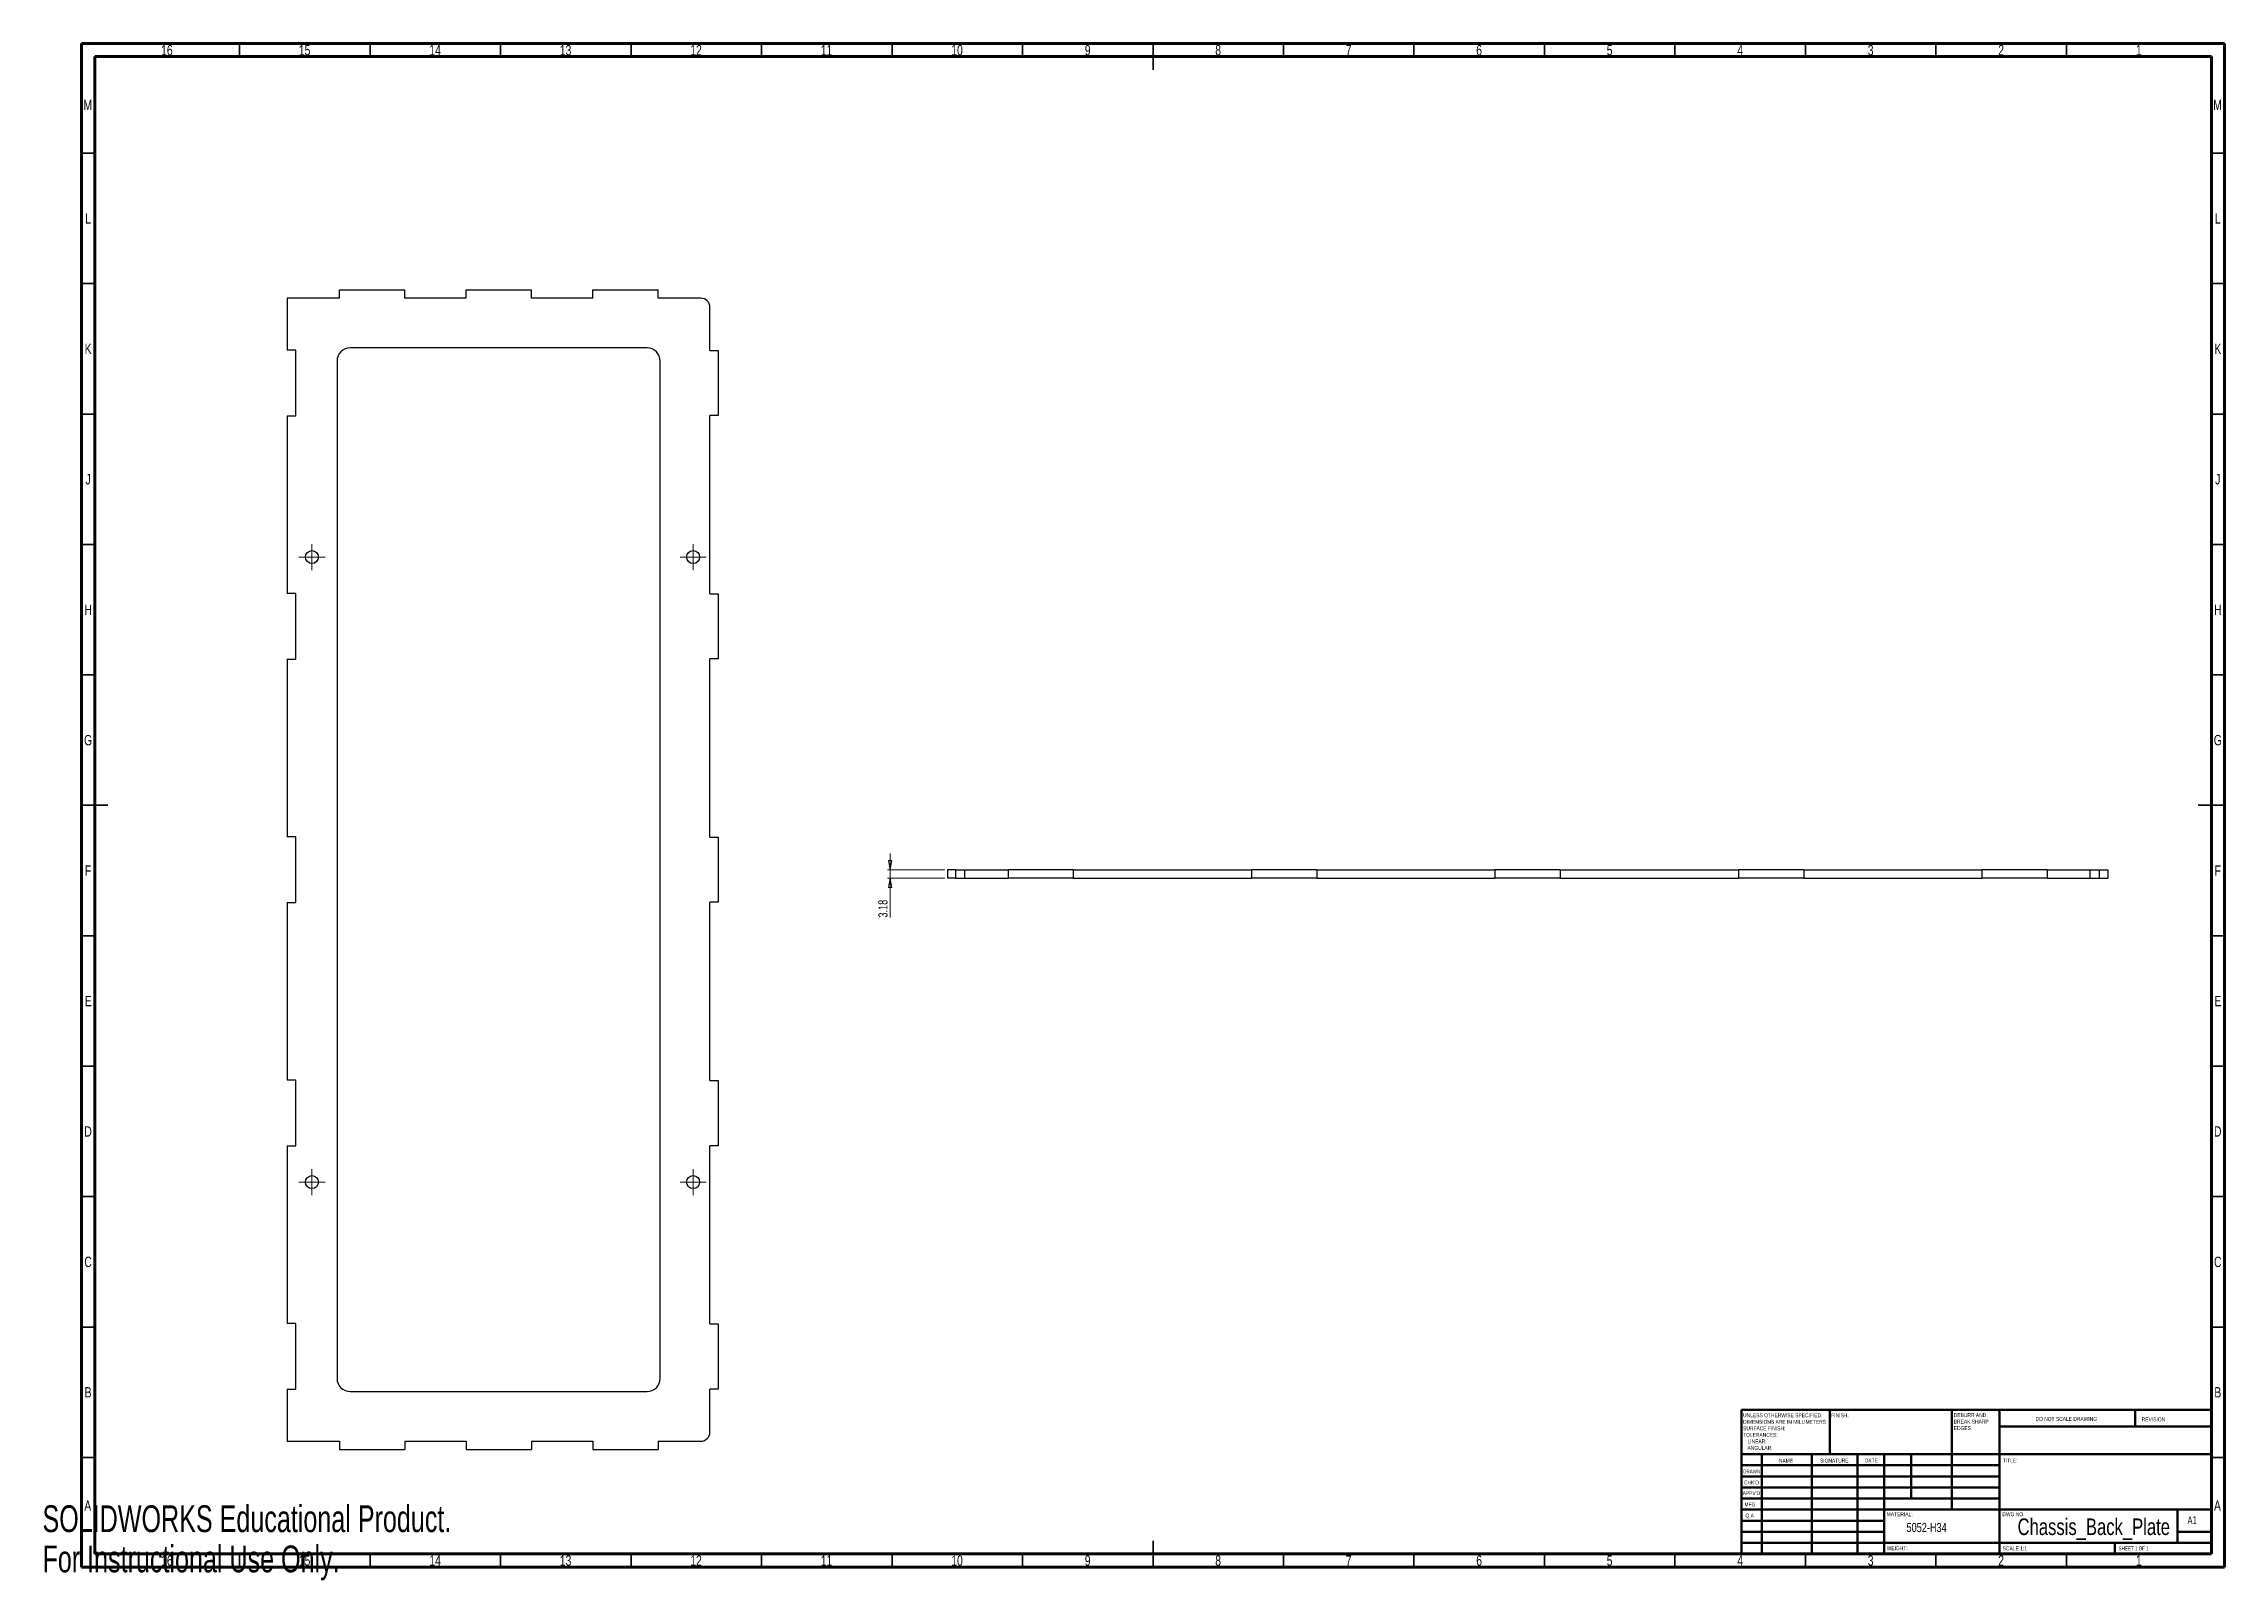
# Model space of a CAD drawing. Header units: millimetres. Extents: x 0 to 836, y 0 to 589.
import ezdxf

# ---------------------------------------------------------------- set-up
doc = ezdxf.new("R2010")
doc.units = ezdxf.units.MM
doc.styles.add('SLDTEXTSTYLE0', font='TXT', dxfattribs={"width": 0.75})
doc.styles.add('SLDTEXTSTYLE1', font='TXT', dxfattribs={"width": 0.686449})
doc.styles.add('SLDTEXTSTYLE2', font='TXT', dxfattribs={"width": 0.6875})
doc.styles.add('SLDTEXTSTYLE3', font='TXT', dxfattribs={"width": 0.7})
doc.dimstyles.new('SLDDIMSTYLE0', dxfattribs={"dimtxt": 3.5, "dimasz": 3.556, "dimexe": 0, "dimexo": 0.0625, "dimgap": 0.875, "dimtad": 1, "dimrnd": 1e-09, "dimzin": 12, "dimdsep": 46, "dimtxsty": 'SLDTEXTSTYLE0', "dimblk1": 'CLOSED', "dimblk2": 'CLOSED', "dimsah": 1, "dimcen": 0.09, "dimadec": 0, "dimazin": 3, "dimtfac": 1, "dimtmove": 0, "dimatfit": 0, "dimldrblk": 'CLOSED', "dimfxl": 1, "dimfrac": 2, "dimtolj": 1, "dimtzin": 12, "dimarcsym": 0})

# ---------------------------------------------------------------- blocks, each defined once
blk = doc.blocks.new('SW_NOTE_0')
at = {"color": 0, "linetype": 'Continuous', "lineweight": 0, "char_height": 1.5, "attachment_point": 1, "style": 'SLDTEXTSTYLE0'}
for s, insert in [('UNLESS OTHERWISE SPECIFIED:', (0, 1.93)), ('TOLERANCES:', (0, -5.57)), ('SURFACE FINISH:', (0, -3.07)), ('DIMENSIONS ARE IN MILLIMETERS', (0, -0.57)), ('LINEAR:', (1.69, -8.07)), ('ANGULAR:', (1.69, -10.57))]:
    blk.add_mtext(s, dxfattribs=dict(at, insert=insert))
blk = doc.blocks.new('SW_NOTE_0_1')
at = {"color": 0, "linetype": 'Continuous', "lineweight": 0, "char_height": 1.5, "attachment_point": 1, "style": 'SLDTEXTSTYLE0'}
for s, insert in [('DEBURR AND', (0, 1.93)), ('BREAK SHARP', (0, -0.57)), ('EDGES', (0, -3.07))]:
    blk.add_mtext(s, dxfattribs=dict(at, insert=insert))
blk = doc.blocks.new('SW_CENTERMARKSYMBOL_0')
at = {"color": 0, "linetype": 'Continuous', "lineweight": 18}
for p, q in [((-2.5, 0), (-5, 0)), ((0, 0), (-2.5, 0)), ((0, 2.5), (0, 5)), ((0, 0), (0, 2.5)), ((0, 0), (0, -2.5)), ((0, 0), (2.5, 0)), ((2.5, 0), (5, 0)), ((0, -2.5), (0, -5))]:
    blk.add_line(p, q, dxfattribs=at)
blk = doc.blocks.new('SW_CENTERMARKSYMBOL_1')
at = {"color": 0, "linetype": 'Continuous', "lineweight": 18}
for p, q in [((-2.5, 0), (-5, 0)), ((0, 0), (-2.5, 0)), ((0, 2.5), (0, 5)), ((0, 0), (0, 2.5)), ((0, 0), (0, -2.5)), ((0, 0), (2.5, 0)), ((2.5, 0), (5, 0)), ((0, -2.5), (0, -5))]:
    blk.add_line(p, q, dxfattribs=at)
blk = doc.blocks.new('SW_CENTERMARKSYMBOL_2')
at = {"color": 0, "linetype": 'Continuous', "lineweight": 18}
for p, q in [((-2.5, 0), (-5, 0)), ((0, 0), (-2.5, 0)), ((0, 2.5), (0, 5)), ((0, 0), (0, 2.5)), ((0, 0), (0, -2.5)), ((0, 0), (2.5, 0)), ((2.5, 0), (5, 0)), ((0, -2.5), (0, -5))]:
    blk.add_line(p, q, dxfattribs=at)
blk = doc.blocks.new('SW_CENTERMARKSYMBOL_3')
at = {"color": 0, "linetype": 'Continuous', "lineweight": 18}
for p, q in [((-2.5, 0), (-5, 0)), ((0, 0), (-2.5, 0)), ((0, 2.5), (0, 5)), ((0, 0), (0, 2.5)), ((0, 0), (0, -2.5)), ((0, 0), (2.5, 0)), ((2.5, 0), (5, 0)), ((0, -2.5), (0, -5))]:
    blk.add_line(p, q, dxfattribs=at)
blk = doc.blocks.new('_Closed')
at = {"color": 0, "linetype": 'ByBlock', "lineweight": -2}
for p, q in [((-1, 0.166667), (0, 0)), ((-1, 0.166667), (-1, -0.166667)), ((0, 0), (-1, -0.166667)), ((0, 0), (-1, 0))]:
    blk.add_line(p, q, dxfattribs=at)
blk = doc.blocks.new('_D')
at = {"color": 7, "linetype": 'Continuous', "lineweight": 0}
for p, q in [((324.78, 272.24), (324.78, 278.59)), ((345.78, 272.24), (323.78, 272.24)), ((345.78, 269.07), (323.78, 269.07)), ((324.78, 272.24), (324.78, 269.07)), ((324.78, 269.07), (324.78, 253.96))]:
    blk.add_line(p, q, dxfattribs=at)
at = {"color": 7, "linetype": 'Continuous', "lineweight": 18, "xscale": 3.556, "yscale": 3.556}
for p, rotation in [((324.78, 272.24, -1.75), 270), ((324.78, 269.07, -1.75), 90)]:
    blk.add_blockref('_Closed', p, dxfattribs=dict(at, rotation=rotation))
at = {"color": 7, "linetype": 'Continuous', "lineweight": 18, "insert": (320.27, 253.96), "char_height": 3.5, "attachment_point": 1, "rotation": 90, "style": 'SLDTEXTSTYLE0'}
blk.add_mtext('3.18', dxfattribs=at)

msp = doc.modelspace()

# ---------------------------------------------------------------- linework, layer by layer
at = {"color": 7, "linetype": 'Continuous', "lineweight": 70}
for p, q in [((15, 5), (15, 589)), ((15, 589), (836, 589)), ((836, 589), (836, 5)), ((20, 10), (20, 584)), ((20, 584), (831, 584)), ((831, 584), (831, 10)), ((831, 10), (20, 10)), ((836, 5), (15, 5))]:
    msp.add_line(p, q, dxfattribs=at)
at = {"color": 7, "linetype": 'Continuous', "lineweight": 35}
for p, q in [((75.5, 584), (75.5, 589)), ((125.5, 584), (125.5, 589)), ((175.5, 584), (175.5, 589)), ((225.5, 584), (225.5, 589)), ((275.5, 584), (275.5, 589)), ((325.5, 584), (325.5, 589)), ((375.5, 584), (375.5, 589)), ((425.5, 589), (425.5, 579)), ((425.5, 584), (425.5, 589)), ((475.5, 584), (475.5, 589)), ((525.5, 584), (525.5, 589)), ((575.5, 584), (575.5, 589)), ((625.5, 584), (625.5, 589)), ((675.5, 584), (675.5, 589)), ((725.5, 584), (725.5, 589)), ((775.5, 584), (775.5, 589)), ((20, 547), (15, 547)), ((831, 547), (836, 547)), ((20, 497), (15, 497)), ((831, 497), (836, 497)), ((20, 447), (15, 447)), ((831, 447), (836, 447)), ((20, 397), (15, 397)), ((831, 397), (836, 397)), ((20, 347), (15, 347)), ((831, 347), (836, 347)), ((15, 297), (25, 297)), ((20, 297), (15, 297)), ((836, 297), (826, 297)), ((831, 297), (836, 297)), ((20, 247), (15, 247)), ((831, 247), (836, 247)), ((20, 197), (15, 197)), ((831, 197), (836, 197)), ((20, 147), (15, 147)), ((831, 147), (836, 147)), ((20, 97), (15, 97)), ((831, 97), (836, 97)), ((20, 47), (15, 47)), ((831, 47), (836, 47)), ((75.5, 10), (75.5, 5)), ((125.5, 10), (125.5, 5)), ((175.5, 10), (175.5, 5)), ((225.5, 10), (225.5, 5)), ((275.5, 10), (275.5, 5)), ((325.5, 10), (325.5, 5)), ((375.5, 10), (375.5, 5)), ((425.5, 5), (425.5, 15)), ((425.5, 10), (425.5, 5)), ((475.5, 10), (475.5, 5)), ((525.5, 10), (525.5, 5)), ((575.5, 10), (575.5, 5)), ((625.5, 10), (625.5, 5)), ((675.5, 10), (675.5, 5)), ((725.5, 10), (725.5, 5)), ((775.5, 10), (775.5, 5))]:
    msp.add_line(p, q, dxfattribs=at)
at = {"color": 7, "linetype": 'Continuous', "lineweight": 25}
for p, q in [((113.815, 491.385), (113.815, 494.56)), ((113.815, 494.56), (138.815, 494.56)), ((138.815, 491.385), (138.815, 494.56)), ((162.365, 491.385), (162.365, 494.56)), ((162.365, 494.56), (187.365, 494.56)), ((187.365, 491.385), (187.365, 494.56)), ((210.915, 494.56), (235.915, 494.56)), ((210.915, 491.385), (210.915, 494.56)), ((235.915, 491.385), (235.915, 494.56)), ((113.815, 491.385), (93.815, 491.385)), ((93.815, 491.385), (93.815, 471.455)), ((162.365, 491.385), (138.815, 491.385)), ((210.915, 491.385), (187.365, 491.385)), ((252.24, 491.385), (235.915, 491.385)), ((255.74, 471.385), (255.74, 487.885)), ((97.06, 471.455), (93.815, 471.455)), ((97.06, 446.315), (97.06, 471.455)), ((231.69, 472.335), (117.865, 472.335)), ((255.74, 471.385), (258.915, 471.385)), ((258.915, 471.385), (258.915, 446.385)), ((112.865, 467.335), (112.865, 77.285)), ((236.69, 77.285), (236.69, 467.335)), ((93.815, 446.315), (97.06, 446.315)), ((93.815, 446.315), (93.815, 378.168)), ((258.915, 446.385), (255.74, 446.385)), ((255.74, 378.098), (255.74, 446.385)), ((97.06, 378.168), (93.815, 378.168)), ((97.06, 353.028), (97.06, 378.168)), ((255.74, 378.098), (258.915, 378.098)), ((258.915, 378.098), (258.915, 353.098)), ((93.815, 353.028), (97.06, 353.028)), ((93.815, 353.028), (93.815, 284.88)), ((258.915, 353.098), (255.74, 353.098)), ((255.74, 284.81), (255.74, 353.098)), ((97.06, 284.88), (93.815, 284.88)), ((97.06, 259.74), (97.06, 284.88)), ((255.74, 284.81), (258.915, 284.81)), ((258.915, 284.81), (258.915, 259.81)), ((346.781, 272.243), (346.781, 269.068)), ((349.956, 272.243), (346.781, 272.243)), ((349.956, 269.068), (346.781, 269.068)), ((349.956, 269.068), (349.956, 272.243)), ((349.956, 272.243), (353.456, 272.243)), ((349.956, 269.068), (353.456, 269.068)), ((353.456, 269.068), (353.456, 272.243)), ((353.456, 272.243), (369.956, 272.243)), ((353.456, 269.068), (369.956, 269.068)), ((369.956, 272.243), (369.956, 269.068)), ((394.956, 272.243), (369.956, 272.243)), ((394.956, 269.068), (369.956, 269.068)), ((394.956, 272.243), (394.956, 269.068)), ((394.956, 272.243), (463.243, 272.243)), ((394.956, 269.068), (463.243, 269.068)), ((463.243, 272.243), (463.243, 269.068)), ((488.243, 272.243), (463.243, 272.243)), ((488.243, 269.068), (463.243, 269.068)), ((488.243, 272.243), (488.243, 269.068)), ((488.243, 272.243), (556.531, 272.243)), ((488.243, 269.068), (556.531, 269.068)), ((556.531, 272.243), (556.531, 269.068)), ((581.531, 272.243), (556.531, 272.243)), ((581.531, 269.068), (556.531, 269.068)), ((581.531, 272.243), (581.531, 269.068)), ((581.531, 272.243), (649.818, 272.243)), ((581.531, 269.068), (649.818, 269.068)), ((649.818, 272.243), (649.818, 269.068)), ((674.818, 272.243), (649.818, 272.243)), ((674.818, 269.068), (649.818, 269.068)), ((674.818, 272.243), (674.818, 269.068)), ((674.818, 272.243), (743.106, 272.243)), ((674.818, 269.068), (743.106, 269.068)), ((743.106, 272.243), (743.106, 269.068)), ((768.106, 272.243), (743.106, 272.243)), ((768.106, 269.068), (743.106, 269.068)), ((768.106, 272.243), (768.106, 269.068)), ((768.106, 272.243), (784.606, 272.243)), ((768.106, 269.068), (784.606, 269.068)), ((784.606, 269.068), (784.606, 272.243)), ((784.606, 272.243), (788.106, 272.243)), ((784.606, 269.068), (788.106, 269.068)), ((788.106, 269.068), (788.106, 272.243)), ((788.106, 272.243), (791.281, 272.243)), ((788.106, 269.068), (791.281, 269.068)), ((791.281, 272.243), (791.281, 269.068)), ((93.815, 259.74), (97.06, 259.74)), ((93.815, 259.74), (93.815, 191.593)), ((258.915, 259.81), (255.74, 259.81)), ((255.74, 191.523), (255.74, 259.81)), ((97.06, 191.593), (93.815, 191.593)), ((97.06, 166.453), (97.06, 191.593)), ((255.74, 191.523), (258.915, 191.523)), ((258.915, 191.523), (258.915, 166.523)), ((93.815, 166.453), (97.06, 166.453)), ((93.815, 166.453), (93.815, 98.305)), ((258.915, 166.523), (255.74, 166.523)), ((255.74, 98.235), (255.74, 166.523)), ((97.06, 98.305), (93.815, 98.305)), ((97.06, 73.165), (97.06, 98.305)), ((255.74, 98.235), (258.915, 98.235)), ((258.915, 98.235), (258.915, 73.235)), ((93.815, 73.165), (97.06, 73.165)), ((93.815, 73.165), (93.815, 53.235)), ((117.865, 72.285), (231.69, 72.285)), ((258.915, 73.235), (255.74, 73.235)), ((255.74, 56.735), (255.74, 73.235)), ((93.815, 53.235), (113.815, 53.235)), ((113.815, 53.235), (113.815, 50.06)), ((138.815, 53.235), (138.815, 50.06)), ((138.815, 53.235), (162.365, 53.235)), ((162.365, 53.235), (162.365, 50.06)), ((187.365, 53.235), (187.365, 50.06)), ((187.365, 53.235), (210.915, 53.235)), ((210.915, 53.235), (210.915, 50.06)), ((235.915, 53.235), (235.915, 50.06)), ((235.915, 53.235), (252.24, 53.235)), ((113.815, 50.06), (138.815, 50.06)), ((162.365, 50.06), (187.365, 50.06)), ((210.915, 50.06), (235.915, 50.06))]:
    msp.add_line(p, q, dxfattribs=at)
at = {"color": 7, "linetype": 'Continuous', "lineweight": 50}
for p, q in [((651, 65.25), (831, 65.25)), ((651, 65.25), (651, 10)), ((684.8, 48.25), (684.8, 65.25)), ((731.6, 65.25), (731.6, 27)), ((749.8, 65.25), (749.8, 10)), ((831, 58.875), (749.8, 58.875)), ((801.8, 58.875), (801.8, 65.25)), ((831, 48.25), (651, 48.25)), ((749.8, 44), (651, 44)), ((658.8, 48.25), (658.8, 10)), ((677.991, 48.25), (677.991, 10)), ((695.399, 48.25), (695.399, 10)), ((705.6, 10), (705.6, 48.25)), ((716, 31.25), (716, 48.25)), ((749.8, 39.75), (651, 39.75)), ((749.8, 35.5), (651, 35.5)), ((749.8, 31.25), (651, 31.25)), ((705.6, 27), (651, 27)), ((705.6, 27), (831, 27)), ((818, 14.25), (818, 27)), ((705.6, 22.75), (651, 22.75)), ((705.6, 18.5), (651, 18.5)), ((831, 18.5), (818, 18.5)), ((651, 14.25), (831, 14.25)), ((794, 10), (794, 14.25))]:
    msp.add_line(p, q, dxfattribs=at)
at = {"color": 7, "linetype": 'Continuous', "lineweight": 25}
for centre in [(103.253, 392.171), (249.303, 392.171), (103.253, 152.569), (249.303, 152.569)]:
    msp.add_circle(centre, 2.5, dxfattribs=at)
for centre, radius, start, end in [((252.24, 487.885), 3.5, 0, 90), ((117.865, 467.335), 5, 90, 180), ((231.69, 467.335), 5, 0, 90), ((117.865, 77.285), 5, 180, 270), ((231.69, 77.285), 5, 270, 0), ((252.24, 56.735), 3.5, 270, 0)]:
    msp.add_arc(centre, radius, start, end, dxfattribs=at)

# ---------------------------------------------------------------- block references
at = {"color": 7, "linetype": 'Continuous', "lineweight": 0}
for name, p in [('SW_CENTERMARKSYMBOL_2', (103.253, 392.171)), ('SW_CENTERMARKSYMBOL_3', (249.303, 392.171)), ('SW_CENTERMARKSYMBOL_1', (103.253, 152.569)), ('SW_CENTERMARKSYMBOL_0', (249.303, 152.569)), ('SW_NOTE_0', (651.594, 61.987)), ('SW_NOTE_0_1', (732.309, 62.069))]:
    msp.add_blockref(name, p, dxfattribs=at)

# ---------------------------------------------------------------- texts
for s, insert, char_height, attachment_point, style in [('16', (47.67, 588.462), 3.9688, 2, 'SLDTEXTSTYLE0'), ('15', (100.42, 588.462), 3.9688, 2, 'SLDTEXTSTYLE0'), ('14', (150.42, 588.462), 3.9688, 2, 'SLDTEXTSTYLE0'), ('13', (200.42, 588.462), 3.9688, 2, 'SLDTEXTSTYLE0'), ('12', (250.42, 588.462), 3.9688, 2, 'SLDTEXTSTYLE0'), ('11', (300.42, 588.462), 3.9688, 2, 'SLDTEXTSTYLE0'), ('10', (350.42, 588.462), 3.9688, 2, 'SLDTEXTSTYLE0'), ('9', (400.46, 588.462), 3.969, 2, 'SLDTEXTSTYLE0'), ('8', (450.46, 588.462), 3.969, 2, 'SLDTEXTSTYLE0'), ('7', (500.46, 588.462), 3.969, 2, 'SLDTEXTSTYLE0'), ('6', (550.46, 588.462), 3.969, 2, 'SLDTEXTSTYLE0'), ('5', (600.46, 588.462), 3.969, 2, 'SLDTEXTSTYLE0'), ('4', (650.46, 588.462), 3.969, 2, 'SLDTEXTSTYLE0'), ('3', (700.46, 588.462), 3.969, 2, 'SLDTEXTSTYLE0'), ('2', (750.46, 588.462), 3.969, 2, 'SLDTEXTSTYLE0'), ('1', (803.21, 588.462), 3.969, 2, 'SLDTEXTSTYLE0'), ('M', (17.362, 567.462), 3.969, 2, 'SLDTEXTSTYLE0'), ('M', (833.362, 567.462), 3.969, 2, 'SLDTEXTSTYLE0'), ('L', (17.455, 523.962), 3.969, 2, 'SLDTEXTSTYLE0'), ('L', (833.455, 523.962), 3.969, 2, 'SLDTEXTSTYLE0'), ('K', (17.489, 473.962), 3.969, 2, 'SLDTEXTSTYLE0'), ('K', (833.489, 473.962), 3.969, 2, 'SLDTEXTSTYLE0'), ('J', (17.465, 423.962), 3.969, 2, 'SLDTEXTSTYLE0'), ('J', (833.465, 423.962), 3.969, 2, 'SLDTEXTSTYLE0'), ('H', (17.49, 373.962), 3.969, 2, 'SLDTEXTSTYLE0'), ('H', (833.49, 373.962), 3.969, 2, 'SLDTEXTSTYLE0'), ('G', (17.487, 323.962), 3.969, 2, 'SLDTEXTSTYLE0'), ('G', (833.487, 323.962), 3.969, 2, 'SLDTEXTSTYLE0'), ('F', (17.458, 273.962), 3.969, 2, 'SLDTEXTSTYLE0'), ('F', (833.458, 273.962), 3.969, 2, 'SLDTEXTSTYLE0'), ('E', (17.508, 223.962), 3.969, 2, 'SLDTEXTSTYLE0'), ('E', (833.508, 223.962), 3.969, 2, 'SLDTEXTSTYLE0'), ('D', (17.453, 173.962), 3.969, 2, 'SLDTEXTSTYLE0'), ('D', (833.453, 173.962), 3.969, 2, 'SLDTEXTSTYLE0'), ('C', (17.459, 123.962), 3.969, 2, 'SLDTEXTSTYLE0'), ('C', (833.459, 123.962), 3.969, 2, 'SLDTEXTSTYLE0'), ('B', (17.471, 73.962), 3.969, 2, 'SLDTEXTSTYLE0'), ('B', (833.471, 73.962), 3.969, 2, 'SLDTEXTSTYLE0'), ('FINISH:', (685.371, 63.919), 1.5, 1, 'SLDTEXTSTYLE0'), ('DO NOT SCALE DRAWING', (763.615, 62.533), 1.5, 1, 'SLDTEXTSTYLE0'), ('REVISION', (804.328, 62.335), 1.5, 1, 'SLDTEXTSTYLE0'), ('DRAWN', (651.643, 42.385), 1.5, 1, 'SLDTEXTSTYLE1'), ('NAME', (665.322, 46.501), 1.5, 1, 'SLDTEXTSTYLE0'), ('SIGNATURE', (681.034, 46.562), 1.5, 1, 'SLDTEXTSTYLE0'), ('DATE', (698.215, 46.576), 1.5, 1, 'SLDTEXTSTYLE0'), ('TITLE:', (751.09, 46.576), 1.5, 1, 'SLDTEXTSTYLE0'), ("APPV'D", (651.402, 34.066), 1.5, 1, 'SLDTEXTSTYLE0'), ("CHK'D", (651.939, 38.162), 1.5, 1, 'SLDTEXTSTYLE0'), ('A', (17.34, 30.527), 3.969, 2, 'SLDTEXTSTYLE0'), ('MFG', (652.124, 29.716), 1.5, 1, 'SLDTEXTSTYLE0'), ('Q.A', (652.509, 25.505), 1.5, 1, 'SLDTEXTSTYLE0'), ('MATERIAL:', (706.646, 25.986), 1.5, 1, 'SLDTEXTSTYLE0'), ('DWG NO.', (750.953, 25.986), 1.5, 1, 'SLDTEXTSTYLE0'), ('A', (833.34, 30.527), 3.969, 2, 'SLDTEXTSTYLE0'), ('5052-H34', (714.201, 21.908), 3.5, 1, 'SLDTEXTSTYLE0'), ('Chassis_Back_Plate', (785.963, 23.607), 6.35, 2, 'SLDTEXTSTYLE0'), ('A1', (821.871, 24.406), 2.9104, 1, 'SLDTEXTSTYLE0'), ('16', (47.67, 9.462), 3.9688, 2, 'SLDTEXTSTYLE0'), ('15', (100.42, 9.462), 3.9688, 2, 'SLDTEXTSTYLE0'), ('14', (150.42, 9.462), 3.9688, 2, 'SLDTEXTSTYLE0'), ('13', (200.42, 9.462), 3.9688, 2, 'SLDTEXTSTYLE0'), ('12', (250.42, 9.462), 3.9688, 2, 'SLDTEXTSTYLE0'), ('11', (300.42, 9.462), 3.9688, 2, 'SLDTEXTSTYLE0'), ('10', (350.42, 9.462), 3.9688, 2, 'SLDTEXTSTYLE0'), ('9', (400.46, 9.462), 3.969, 2, 'SLDTEXTSTYLE0'), ('8', (450.46, 9.462), 3.969, 2, 'SLDTEXTSTYLE0'), ('7', (500.46, 9.462), 3.969, 2, 'SLDTEXTSTYLE0'), ('6', (550.46, 9.462), 3.969, 2, 'SLDTEXTSTYLE0'), ('5', (600.46, 9.462), 3.969, 2, 'SLDTEXTSTYLE0'), ('4', (650.46, 9.462), 3.969, 2, 'SLDTEXTSTYLE0'), ('3', (700.46, 9.462), 3.969, 2, 'SLDTEXTSTYLE0'), ('WEIGHT:', (706.618, 12.949), 1.4986, 1, 'SLDTEXTSTYLE0'), ('2', (750.46, 9.462), 3.969, 2, 'SLDTEXTSTYLE0'), ('SCALE:1:1', (751.074, 12.9), 1.5, 1, 'SLDTEXTSTYLE0'), ('SHEET 1 OF 1', (795.478, 12.9), 1.5, 1, 'SLDTEXTSTYLE2'), ('1', (803.21, 9.462), 3.969, 2, 'SLDTEXTSTYLE0')]:
    msp.add_mtext(s, dxfattribs=dict(at, insert=insert, char_height=char_height, attachment_point=attachment_point, style=style))
at = {"color": 7, "linetype": 'Continuous', "char_height": 10.2762, "attachment_point": 1, "style": 'SLDTEXTSTYLE3'}
for s, insert in [('SOLIDWORKS Educational Product.', (0, 28.661)), ('For Instructional Use Only.', (0, 13.247))]:
    msp.add_mtext(s, dxfattribs=dict(at, insert=insert))

# ---------------------------------------------------------------- dimensions: what is measured, and where the dimension line sits
at = {"color": 7, "linetype": 'Continuous', "lineweight": 18}
dim = msp.add_linear_dim(base=(324.780737387, 269.067587322), p1=(346.780737387, 272.242587322), p2=(346.780737387, 269.067587322), angle=90, dimstyle='SLDDIMSTYLE0', dxfattribs=at)
dim.commit()
dim.dimension.update_dxf_attribs({"geometry": '_D', "text_midpoint": (324.780737387, 258.484253989), "dimtype": 160})

doc.saveas('drawing.dxf')
